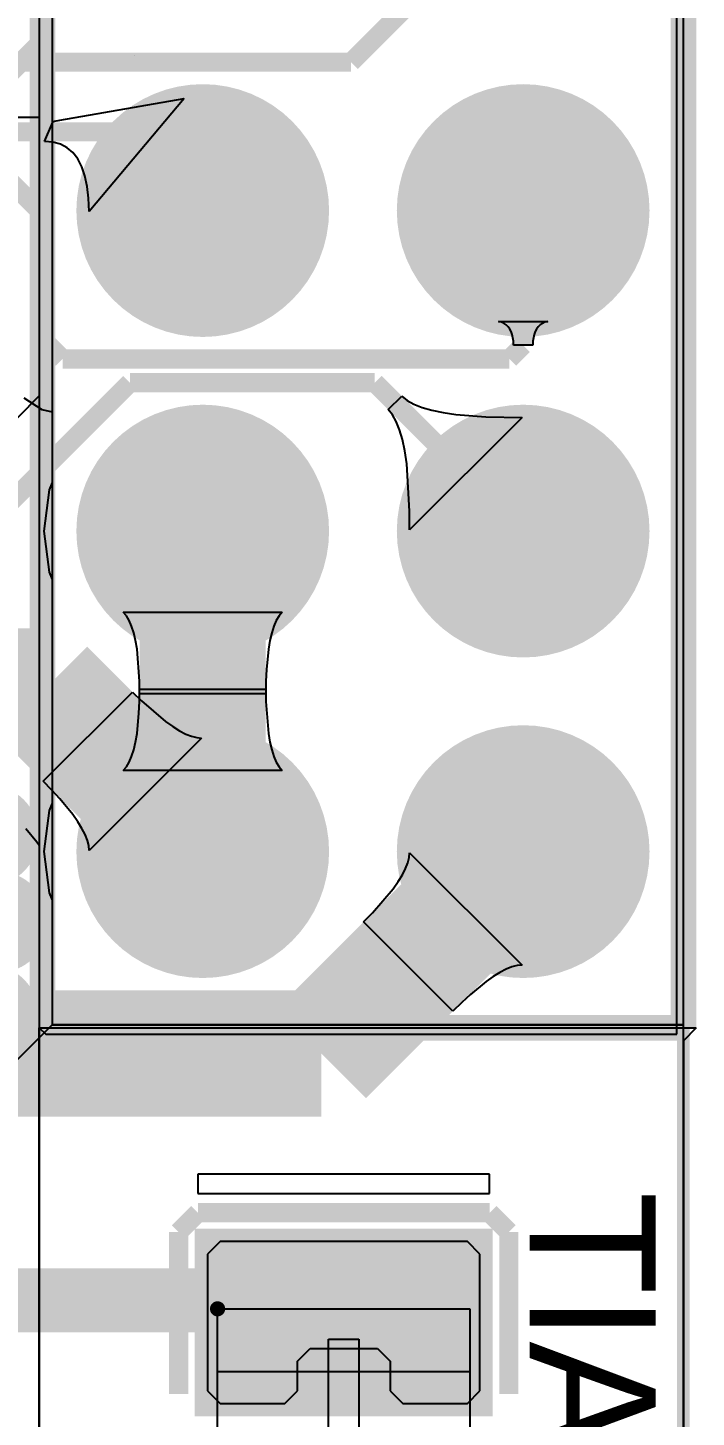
# Model space of a CAD drawing. Extents: x 40.9 to 121.6, y 83.2 to 120.
# Drawn here: x 116.22 to 121.51, y 89.98 to 100.99 of the extents above; entities that cross this region are included whole.
import ezdxf

# ---------------------------------------------------------------- set-up
doc = ezdxf.new("R2010")
doc.units = 0
for name, color, linetype in [('BOTTOMLAYER', 5, 'CONTINUOUS'), ('BOTTOMSOLDER', 6, 'CONTINUOUS'), ('KEEPOUTLAYER', 6, 'CONTINUOUS'), ('MECHANICAL15', 56, 'CONTINUOUS'), ('MECHANICAL4', 56, 'CONTINUOUS'), ('MECHANICAL5', 56, 'CONTINUOUS'), ('MECHANICAL6', 56, 'CONTINUOUS'), ('MULTILAYER', 9, 'CONTINUOUS'), ('TOPLAYER', 1, 'CONTINUOUS'), ('TOPOVERLAY', 2, 'CONTINUOUS'), ('TOPPASTE', 8, 'CONTINUOUS'), ('TOPSOLDER', 216, 'CONTINUOUS')]:
    doc.layers.add(name, color=color, linetype=linetype)

msp = doc.modelspace()

# ---------------------------------------------------------------- linework, layer by layer
at = {"layer": 'BOTTOMLAYER'}
for p, q in [((116.3066, 108.458), (116.3066, 93.0656)), ((121.3612, 93.0148), (121.3612, 108.3818)), ((114.473185, 100.283853), (116.3066, 100.283853)), ((116.3066, 100.283853), (116.3066, 98.074056)), ((116.3066, 98.074056), (115.727485, 97.494943)), ((119.072302, 97.964818), (119.179782, 98.072298)), ((119.179782, 98.072298), (119.221265, 98.038651)), ((119.221265, 98.038651), (119.274712, 98.008709)), ((119.274712, 98.008709), (119.340122, 97.982471)), ((119.105949, 97.923335), (119.072302, 97.964818)), ((119.135891, 97.869888), (119.105949, 97.923335)), ((120.133001, 97.902552), (119.242048, 97.011599)), ((119.340122, 97.982471), (119.417498, 97.959939)), ((119.417498, 97.959939), (119.506837, 97.94111)), ((119.506837, 97.94111), (119.608143, 97.925989)), ((119.608143, 97.925989), (119.846644, 97.90686)), ((119.846644, 97.90686), (120.133001, 97.902552)), ((119.162129, 97.804478), (119.135891, 97.869888)), ((119.184661, 97.727102), (119.162129, 97.804478)), ((119.20349, 97.637763), (119.184661, 97.727102)), ((119.218611, 97.536457), (119.20349, 97.637763)), ((119.241745, 97.160761), (119.218611, 97.536457)), ((119.242048, 97.011599), (119.241745, 97.160761)), ((116.9967, 96.33048), (116.972001, 96.359873)), ((116.972001, 96.359873), (118.231999, 96.359873)), ((118.231999, 96.359873), (118.2073, 96.33048)), ((117.018801, 96.293272), (116.9967, 96.33048)), ((117.0383, 96.24825), (117.018801, 96.293272)), ((117.055201, 96.195413), (117.0383, 96.24825)), ((118.1657, 96.24825), (118.148798, 96.195413)), ((118.185199, 96.293272), (118.1657, 96.24825)), ((118.2073, 96.33048), (118.185199, 96.293272)), ((117.069499, 96.134761), (117.055201, 96.195413)), ((117.081201, 96.066292), (117.069499, 96.134761)), ((118.134501, 96.134761), (118.122799, 96.066292)), ((118.148798, 96.195413), (118.134501, 96.134761)), ((117.100701, 95.813999), (117.081201, 96.066292)), ((118.122799, 96.066292), (118.107201, 95.905912)), ((118.107201, 95.905912), (118.103299, 95.813999)), ((117.102001, 95.714271), (117.100701, 95.813999)), ((118.103299, 95.813999), (118.101999, 95.714271)), ((116.337461, 95.020031), (117.044569, 95.727139)), ((117.044569, 95.727139), (117.116007, 95.65754)), ((117.100701, 95.651201), (117.102001, 95.750929)), ((117.102001, 95.750929), (118.101999, 95.750929)), ((118.101999, 95.714271), (117.102001, 95.714271)), ((118.101999, 95.750929), (118.103299, 95.651201)), ((117.096799, 95.559288), (117.100701, 95.651201)), ((117.116007, 95.65754), (117.308193, 95.492931)), ((118.103299, 95.651201), (118.122799, 95.398907)), ((117.081201, 95.398907), (117.096799, 95.559288)), ((117.308193, 95.492931), (117.364878, 95.452789)), ((117.593001, 95.362552), (116.702048, 94.471599)), ((117.069499, 95.330439), (117.081201, 95.398907)), ((117.364878, 95.452789), (117.417878, 95.420012)), ((117.417878, 95.420012), (117.467189, 95.394602)), ((117.467189, 95.394602), (117.512816, 95.376553)), ((117.512816, 95.376553), (117.554751, 95.365872)), ((117.554751, 95.365872), (117.593001, 95.362552)), ((118.122799, 95.398907), (118.134501, 95.330439)), ((117.0383, 95.21695), (117.055201, 95.269787)), ((117.055201, 95.269787), (117.069499, 95.330439)), ((118.134501, 95.330439), (118.148798, 95.269787)), ((118.148798, 95.269787), (118.1657, 95.21695)), ((116.972001, 95.105327), (116.9967, 95.13472)), ((116.9967, 95.13472), (117.018801, 95.171928)), ((117.018801, 95.171928), (117.0383, 95.21695)), ((118.1657, 95.21695), (118.185199, 95.171928)), ((118.185199, 95.171928), (118.2073, 95.13472)), ((118.2073, 95.13472), (118.231999, 95.105327)), ((116.40706, 94.948593), (116.337461, 95.020031)), ((118.231999, 95.105327), (116.972001, 95.105327)), ((116.469295, 94.880844), (116.40706, 94.948593)), ((116.571669, 94.756407), (116.469295, 94.880844)), ((116.611811, 94.699722), (116.571669, 94.756407)), ((116.644588, 94.646722), (116.611811, 94.699722)), ((116.199907, 94.646595), (116.287885, 94.539659)), ((116.669998, 94.59741), (116.644588, 94.646722)), ((116.688047, 94.551784), (116.669998, 94.59741)), ((116.287885, 94.539659), (116.3066, 94.513232)), ((116.3066, 94.513232), (116.3066, 93.0656)), ((116.698728, 94.509849), (116.688047, 94.551784)), ((116.702048, 94.471599), (116.698728, 94.509849)), ((119.209998, 94.327789), (119.228047, 94.373416)), ((119.228047, 94.373416), (119.238728, 94.415351)), ((119.238728, 94.415351), (119.242048, 94.453601)), ((119.242048, 94.453601), (120.133001, 93.562648)), ((119.151811, 94.225478), (119.184588, 94.278478)), ((119.184588, 94.278478), (119.209998, 94.327789)), ((118.94706, 93.976607), (119.111669, 94.168793)), ((119.111669, 94.168793), (119.151811, 94.225478)), ((118.877461, 93.905169), (118.94706, 93.976607)), ((119.584569, 93.198061), (118.877461, 93.905169)), ((119.957878, 93.505188), (119.904878, 93.472411)), ((120.007189, 93.530598), (119.957878, 93.505188)), ((120.052816, 93.548647), (120.007189, 93.530598)), ((120.094751, 93.559328), (120.052816, 93.548647)), ((120.133001, 93.562648), (120.094751, 93.559328)), ((119.848193, 93.432269), (119.723756, 93.329895)), ((119.904878, 93.472411), (119.848193, 93.432269)), ((119.656007, 93.26766), (119.584569, 93.198061)), ((119.723756, 93.329895), (119.656007, 93.26766)), ((116.3066, 89.8144), (116.3066, 93.0656)), ((116.3066, 93.0656), (121.5136, 93.0656)), ((116.3066, 93.0656), (116.3574, 93.0148)), ((116.3066, 93.0656), (116.3066, 89.814405)), ((121.5136, 93.0656), (121.412, 92.964)), ((116.3574, 93.0148), (121.3612, 93.0148)), ((121.412, 92.964), (121.412, 83.82))]:
    msp.add_line(p, q, dxfattribs=at)
for points, const_width in [([(118.778, 100.7186), (120.142, 102.0826)], 0.152001), ([(114.293272, 100.718198), (117.114485, 100.718198)], 0.152001), ([(117.114485, 100.718198), (117.114886, 100.7186)], 0.152001), ([(117.114886, 100.7186), (118.778, 100.7186)], 0.152001), ([(115.907398, 97.060598), (117.0254, 98.1786)], 0.152001), ([(117.0254, 98.1786), (118.966, 98.1786)], 0.152001), ([(118.966, 98.1786), (120.142, 97.0026)], 0.152001), ([(117.602, 94.4626), (117.602, 97.0026)], 1.000001), ([(109.1946, 95.7326), (116.332, 95.7326)], 1.000001), ([(116.332, 95.7326), (117.602, 94.4626)], 1.000001), ([(118.542001, 92.862601), (120.142, 94.4626)], 1.000001), ([(113.842599, 92.862601), (118.542001, 92.862601)], 1.000001)]:
    msp.add_lwpolyline(points, dxfattribs=dict(at, const_width=const_width))
for points, const_width in [([(117.152001, 99.5426, 1), (118.051999, 99.5426, 1)], 0.899998), ([(119.692001, 99.5426, 1), (120.591999, 99.5426, 1)], 0.899998), ([(117.152001, 97.0026, 1), (118.051999, 97.0026, 1)], 0.899998), ([(119.692001, 97.0026, 1), (120.591999, 97.0026, 1)], 0.899998), ([(117.152001, 94.4626, 1), (118.051999, 94.4626, 1)], 0.899998), ([(119.692001, 94.4626, 1), (120.591999, 94.4626, 1)], 0.899998), ([(115.8264, 93.9038, 1), (116.1264, 93.9038, 1)], 0.299999)]:
    msp.add_lwpolyline(points, format="xyb", close=True, dxfattribs=dict(at, const_width=const_width))
at = {"layer": 'BOTTOMSOLDER'}
for points, const_width in [([(117.101201, 99.5426, 1), (118.102799, 99.5426, 1)], 1.001598), ([(119.641201, 99.5426, 1), (120.642799, 99.5426, 1)], 1.001598), ([(117.101201, 97.0026, 1), (118.102799, 97.0026, 1)], 1.001598), ([(119.641201, 97.0026, 1), (120.642799, 97.0026, 1)], 1.001598), ([(117.101201, 94.4626, 1), (118.102799, 94.4626, 1)], 1.001598), ([(119.641201, 94.4626, 1), (120.642799, 94.4626, 1)], 1.001598), ([(115.6994, 94.5896, 1), (116.101, 94.5896, 1)], 0.401599), ([(115.7756, 93.9038, 1), (116.1772, 93.9038, 1)], 0.401599), ([(115.6994, 93.1672, 1), (116.101, 93.1672, 1)], 0.401599)]:
    msp.add_lwpolyline(points, format="xyb", close=True, dxfattribs=dict(at, const_width=const_width))
at = {"layer": 'KEEPOUTLAYER', "const_width": 0.1}
msp.add_lwpolyline([(121.412, 83.82), (121.412, 118.9228)], dxfattribs=at)
at = {"layer": 'MECHANICAL15'}
for p, q in [((118.59961, 89.639597), (118.59961, 90.59959)), ((118.59961, 90.59959), (118.83959, 90.59959)), ((118.83959, 90.59959), (118.83959, 89.639597))]:
    msp.add_line(p, q, dxfattribs=at)
at = {"layer": 'MECHANICAL4'}
for p, q in [((117.719602, 85.639605), (117.719602, 90.839595)), ((117.719602, 90.839595), (119.719598, 90.839595)), ((119.719598, 90.839595), (119.719598, 85.639605))]:
    msp.add_line(p, q, dxfattribs=at)
at = {"layer": 'MECHANICAL5'}
for p, q in [((117.719602, 90.339596), (117.719602, 90.839595)), ((117.719602, 90.839595), (119.719598, 90.839595)), ((119.719598, 90.839595), (119.719598, 90.339596)), ((119.719598, 90.339596), (117.719602, 90.339596))]:
    msp.add_line(p, q, dxfattribs=at)
at = {"layer": 'MECHANICAL6'}
for points, const_width in [([(117.749574, 90.839544, 1), (117.68963, 90.839544, 1)], 0.059995), ([(117.674631, 90.839544, 1), (117.704629, 90.839544, 1)], 0.029997), ([(117.734575, 90.839544, 1), (117.764573, 90.839544, 1)], 0.029997)]:
    msp.add_lwpolyline(points, format="xyb", close=True, dxfattribs=dict(at, const_width=const_width))
at = {"layer": 'MULTILAYER'}
for points, const_width in [([(117.152001, 99.5426, 1), (118.051999, 99.5426, 1)], 0.899998), ([(119.692001, 99.5426, 1), (120.591999, 99.5426, 1)], 0.899998), ([(117.152001, 97.0026, 1), (118.051999, 97.0026, 1)], 0.899998), ([(119.692001, 97.0026, 1), (120.591999, 97.0026, 1)], 0.899998), ([(117.152001, 94.4626, 1), (118.051999, 94.4626, 1)], 0.899998), ([(119.692001, 94.4626, 1), (120.591999, 94.4626, 1)], 0.899998), ([(115.8264, 93.9038, 1), (116.1264, 93.9038, 1)], 0.299999)]:
    msp.add_lwpolyline(points, format="xyb", close=True, dxfattribs=dict(at, const_width=const_width))
at = {"layer": 'TOPLAYER'}
for p, q in [((121.412, 93.091), (121.412, 108.458)), ((116.4082, 108.3818), (116.4082, 93.091)), ((116.469678, 100.259507), (117.454459, 100.430424)), ((117.454459, 100.430424), (116.70204, 99.534241)), ((116.348073, 100.0906), (116.41345, 100.242604)), ((116.407804, 100.244481), (116.426546, 100.250114)), ((116.41345, 100.242604), (116.407804, 100.244481)), ((116.426546, 100.250114), (116.469678, 100.259507)), ((116.414398, 100.085037), (116.348073, 100.0906)), ((116.473849, 100.068347), (116.414398, 100.085037)), ((116.526427, 100.040529), (116.473849, 100.068347)), ((116.572132, 100.001583), (116.526427, 100.040529)), ((116.610966, 99.951512), (116.572132, 100.001583)), ((116.642926, 99.890311), (116.610966, 99.951512)), ((116.668014, 99.817984), (116.642926, 99.890311)), ((116.686228, 99.73453), (116.668014, 99.817984)), ((116.69757, 99.639948), (116.686228, 99.73453)), ((116.70204, 99.534241), (116.69757, 99.639948)), ((119.969933, 98.657283), (119.947398, 98.663892)), ((119.947398, 98.663892), (120.336602, 98.663892)), ((119.990095, 98.647964), (119.969933, 98.657283)), ((120.314067, 98.657283), (120.293905, 98.647964)), ((120.336602, 98.663892), (120.314067, 98.657283)), ((120.007885, 98.635932), (119.990095, 98.647964)), ((120.023303, 98.62119), (120.007885, 98.635932)), ((120.036349, 98.603737), (120.023303, 98.62119)), ((120.047024, 98.583572), (120.036349, 98.603737)), ((120.055325, 98.560694), (120.047024, 98.583572)), ((120.061256, 98.535109), (120.055325, 98.560694)), ((120.228675, 98.560694), (120.222744, 98.535109)), ((120.236976, 98.583572), (120.228675, 98.560694)), ((120.247651, 98.603737), (120.236976, 98.583572)), ((120.260697, 98.62119), (120.247651, 98.603737)), ((120.276115, 98.635932), (120.260697, 98.62119)), ((120.293905, 98.647964), (120.276115, 98.635932)), ((120.064814, 98.506811), (120.061256, 98.535109)), ((120.065998, 98.4758), (120.064814, 98.506811)), ((120.218002, 98.4758), (120.065998, 98.4758)), ((120.219186, 98.506811), (120.218002, 98.4758)), ((120.222744, 98.535109), (120.219186, 98.506811)), ((116.18487, 98.059471), (116.325782, 97.965318)), ((116.325782, 97.965318), (116.4082, 97.948925)), ((116.4082, 97.948925), (116.4082, 97.38692)), ((116.4082, 97.38692), (116.384174, 97.328916)), ((116.384174, 97.328916), (116.341215, 97.0026)), ((116.341215, 97.0026), (116.384174, 96.676284)), ((116.384174, 96.676284), (116.4082, 96.61828)), ((116.4082, 96.61828), (116.4082, 94.84692)), ((116.4082, 94.84692), (116.384174, 94.788916)), ((116.384174, 94.788916), (116.341215, 94.4626)), ((116.341215, 94.4626), (116.384174, 94.136284)), ((116.384174, 94.136284), (116.4082, 94.07828)), ((116.4082, 94.07828), (116.4082, 93.091)), ((116.4082, 93.091), (115.2398, 91.9226)), ((116.4082, 93.091), (115.2398, 91.9226)), ((121.412, 93.091), (116.4082, 93.091)), ((116.4082, 93.091), (121.412, 93.091)), ((121.412, 83.82), (121.412, 93.091))]:
    msp.add_line(p, q, dxfattribs=at)
for points, const_width in [([(116.332, 100.8888), (116.332, 102.6922)], 0.152001), ([(115.961803, 100.518603), (116.332, 100.8888)], 0.152001), ([(107.380202, 100.166602), (116.977998, 100.166602)], 0.152001), ([(116.977998, 100.166602), (117.602, 99.5426)], 0.152001), ([(116.056199, 99.793001), (116.332, 99.5172)], 0.152001), ([(116.332, 98.5266), (116.332, 99.5172)], 0.152001), ([(120.142, 98.4758), (120.142, 99.5426)], 0.152001), ([(116.332, 98.5266), (116.492, 98.3666)], 0.152001), ([(120.0328, 98.3666), (120.142, 98.4758)], 0.152001), ([(116.492, 98.3666), (120.0328, 98.3666)], 0.152001), ([(117.602, 94.289715), (117.602, 94.4626)], 0.152001), ([(114.013798, 90.9066), (118.7196, 90.9066)], 0.508)]:
    msp.add_lwpolyline(points, dxfattribs=dict(at, const_width=const_width))
for points, const_width in [([(117.152001, 99.5426, 1), (118.051999, 99.5426, 1)], 0.899998), ([(119.692001, 99.5426, 1), (120.591999, 99.5426, 1)], 0.899998), ([(117.152001, 97.0026, 1), (118.051999, 97.0026, 1)], 0.899998), ([(119.692001, 97.0026, 1), (120.591999, 97.0026, 1)], 0.899998), ([(117.152001, 94.4626, 1), (118.051999, 94.4626, 1)], 0.899998), ([(119.692001, 94.4626, 1), (120.591999, 94.4626, 1)], 0.899998), ([(115.8264, 93.9038, 1), (116.1264, 93.9038, 1)], 0.299999)]:
    msp.add_lwpolyline(points, format="xyb", close=True, dxfattribs=dict(at, const_width=const_width))
msp.add_solid([(117.639605, 91.372118), (117.639605, 90.089596), (119.799595, 91.372118), (119.799595, 90.089596)], dxfattribs=at)
at = {"layer": 'TOPOVERLAY'}
for p, q in [((117.563392, 91.905531), (117.563392, 91.753131)), ((119.875808, 91.905531), (117.563392, 91.905531)), ((119.875808, 91.753131), (119.875808, 91.905531)), ((117.563392, 91.753131), (119.875808, 91.753131))]:
    msp.add_line(p, q, dxfattribs=at)
for points, const_width in [([(116.332, 93.0656), (116.332, 108.4326)], 0.2032), ([(121.412, 93.0656), (121.412, 108.4326)], 0.2032), ([(116.332, 93.0656), (121.412, 93.0656)], 0.202999), ([(115.189, 91.948), (116.2812, 93.0402)], 0.1), ([(116.2812, 93.0402), (121.412, 93.0402)], 0.1), ([(117.410992, 91.448331), (117.563392, 91.600731)], 0.1524), ([(117.563392, 91.600731), (119.875808, 91.600731)], 0.1524), ([(119.875808, 91.600731), (120.028208, 91.448331)], 0.1524), ([(117.410992, 90.165809), (117.410992, 91.448331)], 0.1524), ([(120.028208, 90.165809), (120.028208, 91.448331)], 0.1524)]:
    msp.add_lwpolyline(points, dxfattribs=dict(at, const_width=const_width))
at = {"layer": 'TOPPASTE'}
for p, q in [((117.739592, 91.372131), (117.639592, 91.272131)), ((119.699608, 91.372131), (117.739592, 91.372131)), ((119.799608, 91.272131), (119.699608, 91.372131)), ((117.639592, 91.272131), (117.639592, 90.189609)), ((119.799608, 90.189609), (119.799608, 91.272131)), ((118.352392, 90.425651), (118.452392, 90.525651)), ((118.452392, 90.525651), (118.986808, 90.525651)), ((118.986808, 90.525651), (119.086808, 90.425651)), ((118.352392, 90.189609), (118.352392, 90.425651)), ((119.086808, 90.425651), (119.086808, 90.189609)), ((117.639592, 90.189609), (117.739592, 90.089609)), ((118.252392, 90.089609), (118.352392, 90.189609)), ((119.086808, 90.189609), (119.186808, 90.089609)), ((119.699608, 90.089609), (119.799608, 90.189609)), ((117.739592, 90.089609), (118.252392, 90.089609)), ((119.186808, 90.089609), (119.699608, 90.089609))]:
    msp.add_line(p, q, dxfattribs=at)
msp.add_solid([(117.639605, 91.372118), (117.639605, 90.089596), (119.799595, 91.372118), (119.799595, 90.089596)], dxfattribs=at)
at = {"layer": 'TOPSOLDER'}
for points, const_width in [([(117.101201, 99.5426, 1), (118.102799, 99.5426, 1)], 1.001598), ([(119.641201, 99.5426, 1), (120.642799, 99.5426, 1)], 1.001598), ([(117.101201, 97.0026, 1), (118.102799, 97.0026, 1)], 1.001598), ([(119.641201, 97.0026, 1), (120.642799, 97.0026, 1)], 1.001598), ([(117.101201, 94.4626, 1), (118.102799, 94.4626, 1)], 1.001598), ([(119.641201, 94.4626, 1), (120.642799, 94.4626, 1)], 1.001598), ([(115.6994, 94.5896, 1), (116.101, 94.5896, 1)], 0.401599), ([(115.7756, 93.9038, 1), (116.1772, 93.9038, 1)], 0.401599), ([(115.6994, 93.1672, 1), (116.101, 93.1672, 1)], 0.401599)]:
    msp.add_lwpolyline(points, format="xyb", close=True, dxfattribs=dict(at, const_width=const_width))
msp.add_solid([(117.538005, 91.473718), (117.538005, 89.987996), (119.901195, 91.473718), (119.901195, 89.987996)], dxfattribs=at)

# ---------------------------------------------------------------- texts
at = {"layer": 'TOPOVERLAY'}
msp.add_text('TIANX', height=1.000001, rotation=270, dxfattribs=at).set_placement((120.1928, 91.7702))

doc.saveas('drawing.dxf')
